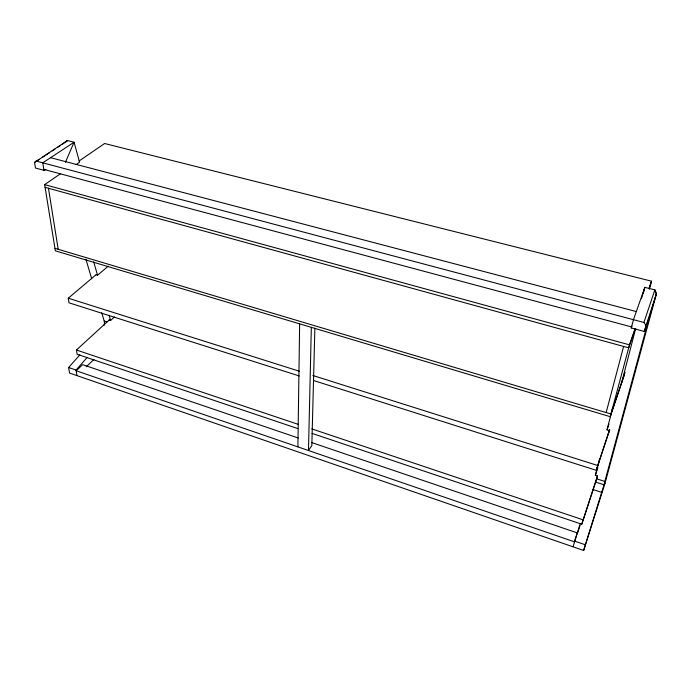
<?xml version="1.0" encoding="UTF-8"?>
<svg xmlns="http://www.w3.org/2000/svg" width="691" height="691" viewBox="0 0 691 691"><rect width="100%" height="100%" fill="white"/><g stroke="black" fill="none" stroke-linecap="round" stroke-linejoin="round"><path stroke-width="1.04" d="M297.89 446.878L299.635 323.846M311.33 327.344L308.48 450.515L311.831 445.609L314.871 328.121M596.454 479.709L597.43 475.961L595.374 475.296L599.624 458.764M608.158 434.613L609.22 430.519L607.043 429.854L612.848 407.232M643.286 293.425L644.85 287.352L654.852 289.9L656.45 293.623L604.668 484.503L583.636 550.468L69.549 373.054L68.625 367.508L79.897 354.82M621.226 384.239L635.685 328.501M606.154 412.57L623.61 346.45M573.02 546.806L580.181 523.726M603.58 486.136L649.048 318.067L649.125 317.506L644.237 331.43L631.254 327.949L633.457 319.691L644.85 287.352L641.412 298.659M60.523 173.726L44.647 184.609L55.358 250.833L610.231 416.69L629.492 344.852L635.089 328.683M312.073 433.395L581.762 524.21L597.43 475.969M313.602 380.516L596.238 470.303L609.453 429.828M649.333 289.192L651.509 281.185L104.617 143.503L79.042 161.038M583.636 550.468L603.278 487.146M644.237 331.43L656.45 293.623M648.97 318.413L656.303 294.072L654.852 289.9L643.9 322.464L645.947 325.236M581.762 524.21L596.92 478.302M577.719 532.631L580.069 525.549M596.238 470.303L609.756 429.837M595.374 475.296L597.914 467.669M607.043 429.854L608.97 424.136M625.122 372.216L610.948 414.004L54.96 248.328M610.231 416.69L624.405 374.842M649.065 288.259L651.509 281.185M635.34 328.605L628.689 347.841L45.088 187.339M649.324 288.104L650.723 284.061M631.254 327.949L631.971 326.04M65.429 162.316L74.067 142.225L67.416 140.532L34.55 162.437L35.483 168.034L43.965 170.314L45.856 169.433M604.988 483.329L603.969 484.78L595.78 482.145M76.943 375.602L76.053 370.056L87.265 357.299M86.228 366.791L93.967 359.441M109.161 320.011L110.62 320.477L114.49 316.91M297.778 428.575L77.124 354.267L76.451 350.017L109.575 319.631M65.8 141.923L67.416 140.532L61.914 144.618M299.22 375.947L68.996 302.813L68.271 298.21L95.911 274.863M96.023 274.776L97.543 275.234L108.254 266.165M76.079 164.622L79.577 162.212L74.067 142.225L42.756 162.826L43.965 170.314M34.55 162.437L38.964 159.561M42.497 157.263L44.259 156.114M46.021 154.965L49.553 152.668M52.205 150.94L54.848 149.221M57.5 147.494L60.143 145.766M50.573 157.678L636.316 311.563M35.941 161.012L643.9 322.464M43.809 169.381L631.531 326.921M44.647 184.609L629.492 344.852M68.271 298.21L299.505 371.274M312.868 375.498L597.542 465.44M101.758 312.798L104.194 321.039L107.096 321.963M596.687 478.828L604.91 481.463M592.463 489.358L601.688 492.355M76.451 350.017L298.495 424.438M311.796 428.895L582.954 519.787M298.287 438.008L82.626 364.658L76.165 370.756L574.351 541.796L577.305 532.899L311.572 442.525M68.625 367.508L76.053 370.056M574.549 541.07L585.217 544.733M85.909 259.22L91.704 278.793M93.682 261.863L97.543 275.234M109.126 315.329L110.62 320.477M104.194 321.039L104.401 322.049A6.66 3.49 -70.9 0 1 104.376 324.027L104.324 324.442A6.66 3.49 -70.9 0 1 104.16 325.297M48.456 188.272L58.199 249.296"/></g></svg>
